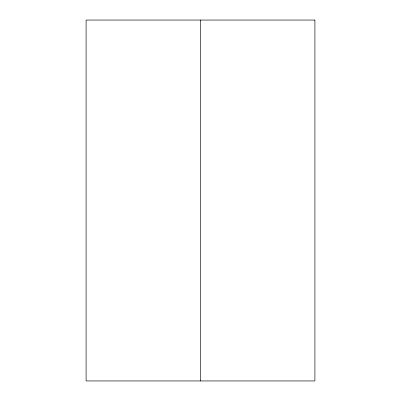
<?xml version="1.0" encoding="UTF-8"?>
<svg xmlns="http://www.w3.org/2000/svg" width="401" height="401" viewBox="0 0 401 401"><rect width="100%" height="100%" fill="white"/><g stroke="black" fill="none" stroke-linecap="round" stroke-linejoin="round"><path stroke-width="0.6" d="M200.5 20.05L200.5 380.95M314.905 20.05L86.095 20.05L86.095 380.95L314.905 380.95L314.905 20.05"/></g></svg>
